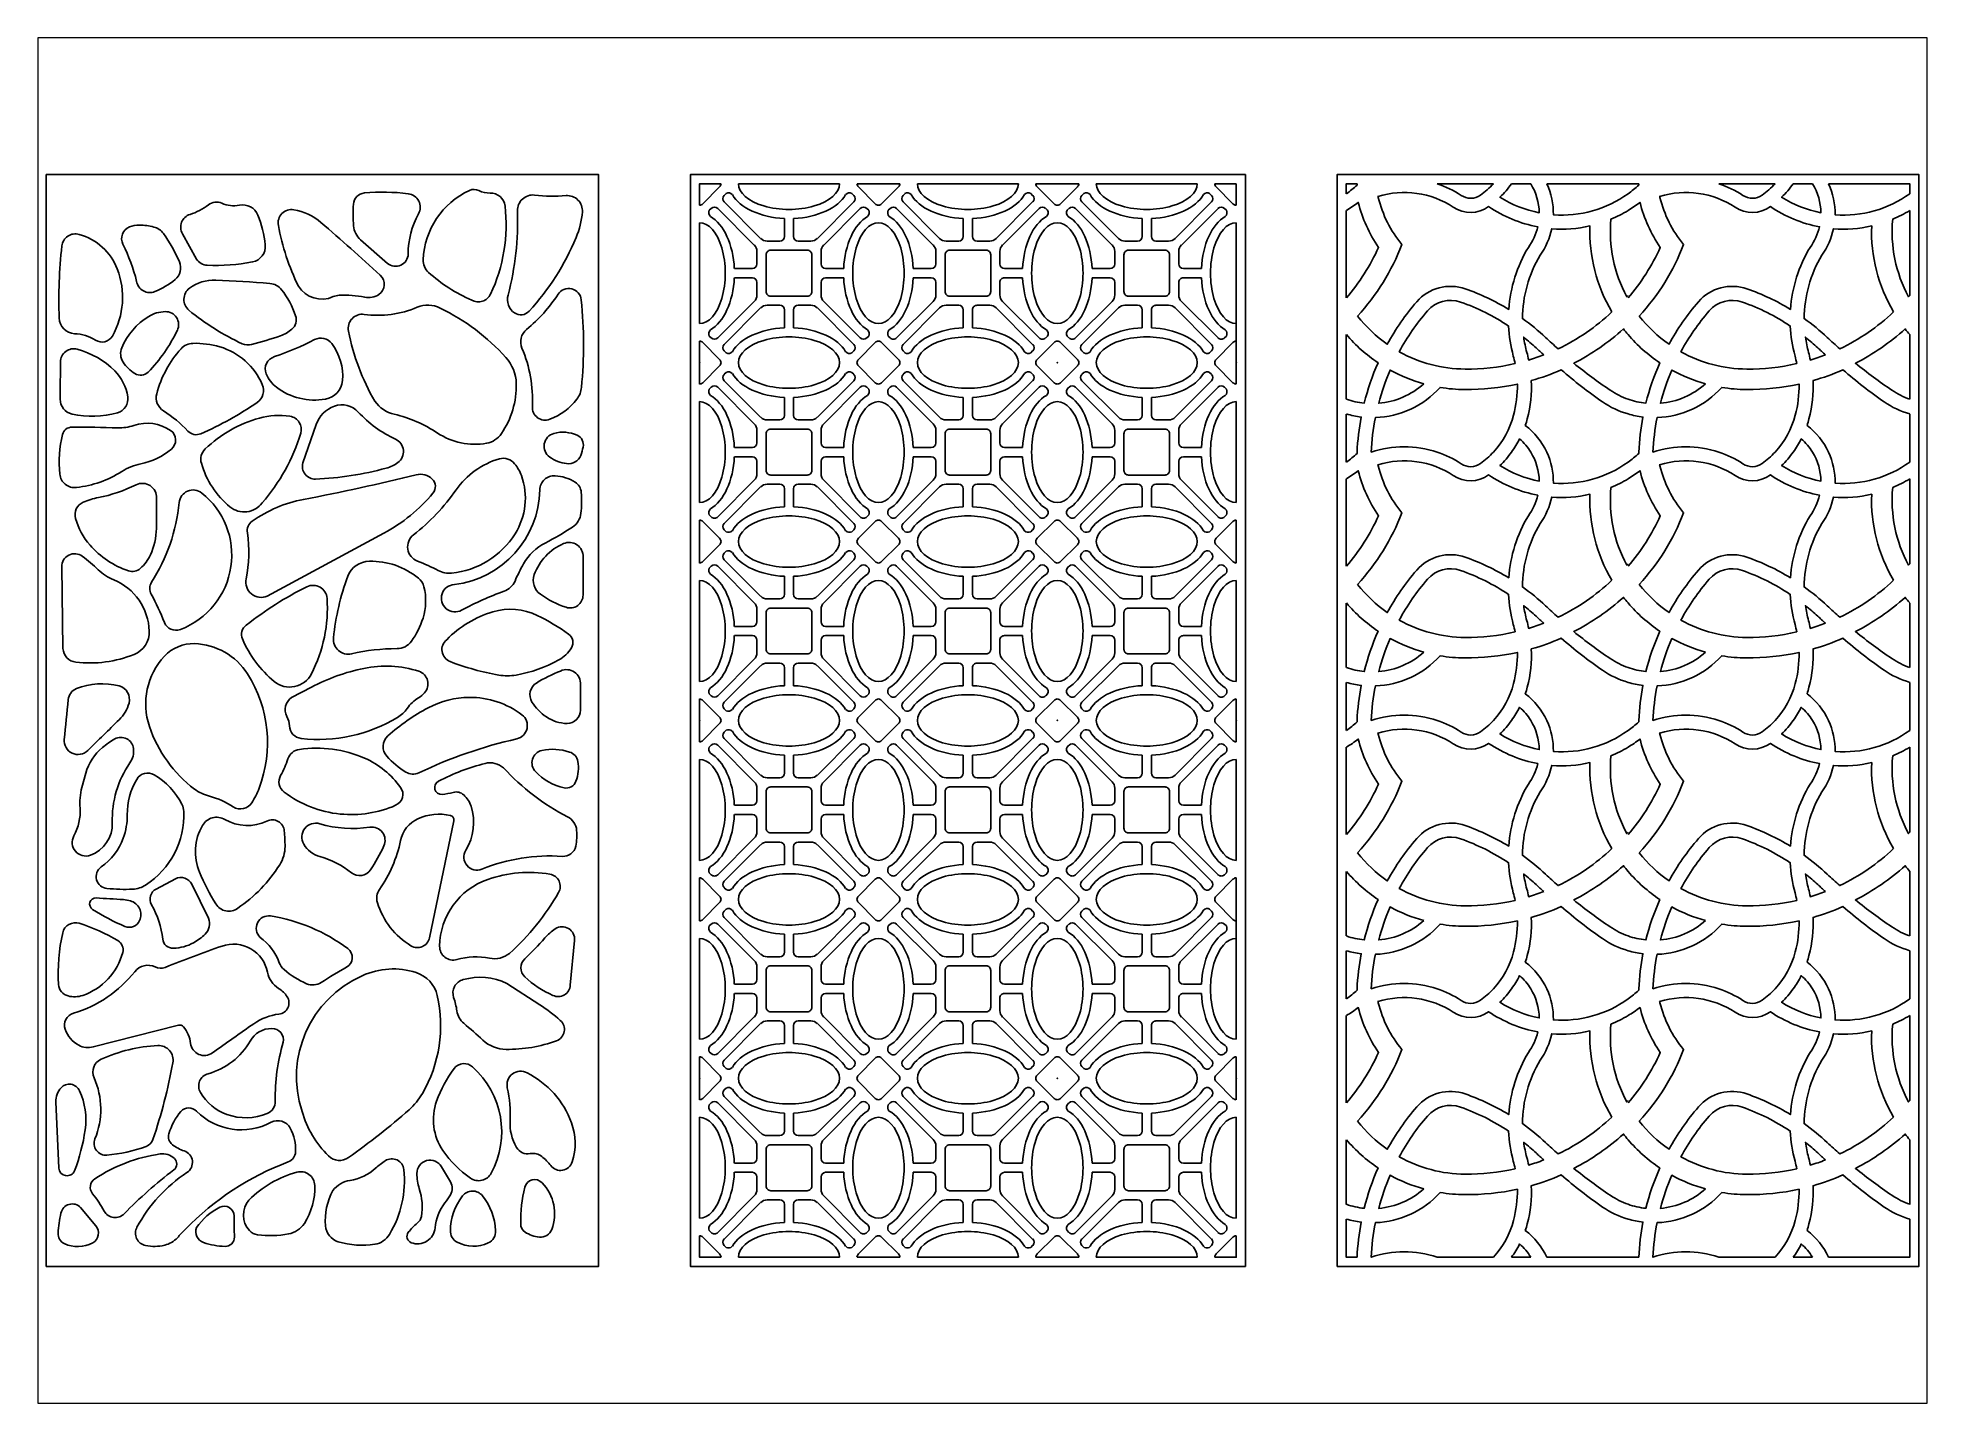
# Paper-space layout 'cad-block.com' of a CAD drawing. Header units: millimetres. Extents: x 0 to 257, y 5 to 190.
# The model-space entities are those that its viewports show. They can reach past a viewport. Long polylines and large blocks are cut down to what shows.
import ezdxf

# ---------------------------------------------------------------- set-up
doc = ezdxf.new("R2010")
doc.units = ezdxf.units.MM
doc.layers.add('cad-block.com', color=250, linetype='Continuous')

# ---------------------------------------------------------------- blocks, each defined once
blk = doc.blocks.new('detail 1_cad-block.com')
at = {"color": 0}
for points in [[(-213.6, 0, -0.064683), (-186.6, -13, 0.317303), (-165.1, -12.8, 0.050319), (-150.5, 0)], [(-108.8, 0, -0.134676), (-99.3, -32.5, -0.091126), (-143.3, -15.1, 0.044404), (-130.3, 0)], [(-90.9, 0, -0.112538), (-83.5, -34.7, 0.177239), (0, -11.2)], [(-315, -11.2, 0.029235), (-303, -1.6, -0.001486), (-303, 0)], [(-315, -29.9, 0.027558), (-301.6, -20.9, 0.090186), (-279, -71.2, -0.073844), (-315, -127.6)], [(0, -29.9, -0.036528), (-19.1, -39.6, 0.1474), (-1.4, -126.4, 0.002224), (0, -124.8)], [(-315, -240.9, 0.059098), (-295, -245.3, -0.043362), (-279.5, -200.2, -0.06751), (-315, -168.7)], [(0, -168.7, -0.011479), (-5.1, -162.4, -0.063742), (-60.7, -200.7, 0.020978), (-19.9, -230.8, 0.064379), (0, -240.9)], [(-90.9, -300, 0.121843), (-114.9, -270.1, 0.017166), (-112.7, -262.7, 0.074887), (-108.2, -220.1, 0.033493), (-74.7, -208.1, 0.024603), (-28.7, -243.9, 0.077763), (0, -257.4)], [(-150.5, -300, 0.123572), (-128, -258.8, 0.068576), (-123.8, -224, -0.055668), (-182.5, -230.1, -0.039389), (-210.2, -227.7, -0.202414), (-282.5, -261.4, 0.037454), (-287.2, -300, -0.160915), (-213.6, -300)], [(-315, -257.4, 0.041332), (-298.4, -260.8, 0.035888), (-303, -300)], [(-108.8, -300, 0.07595), (-121.3, -285.2, -0.038535), (-130.3, -300)]]:
    blk.add_lwpolyline(points, format="xyb", dxfattribs=at)
for points in [[(-302.4, -147.9, 0.074992), (-269.2, -179.4, -0.052571), (-236.3, -132, -0.308499), (-182, -117.5, -0.052638), (-133.4, -140.5, -0.118342), (-111.5, -71.2, 0.099575), (-100.9, -48.2, -0.102305), (-155.9, -25.6), (-155.9, -25.6, -0.315294), (-195.4, -26.1, 0.222666), (-279.7, -14.2, -0.014134), (-279.3, -15.5, 0.113195), (-252.9, -67.9, -0.09479)], [(-18.2, -143.3, -0.078413), (-78.2, -184.6, -0.007817), (-92.2, -171.9, 0.032706), (-118.1, -150.7, -0.1336), (-98.3, -79.9, 0.102154), (-85.3, -50.3, 0.079521), (-42.6, -47.1, 0.143586)], [(-126.3, -201.1, -0.058199), (-182.3, -207.2, -0.125795), (-255.9, -187.8, -0.053443), (-224.4, -142.2, -0.308499), (-187.2, -132.3, -0.062524), (-133.6, -159.1, 0.054704), (-128.3, -192.6, -0.016905)], [(-94.2, -191.3, -0.018355), (-111.1, -197.1, 0.015293), (-113.2, -188.5, -0.031064), (-116.7, -171.5, -0.018929), (-102.9, -183.4, 0.004755)], [(-228.4, -223.7, -0.057633), (-266, -208.4, 0.037748), (-278.8, -245.4, 0.162174)]]:
    blk.add_lwpolyline(points, format="xyb", close=True, dxfattribs=at)
blk = doc.blocks.new('detail 2_cad-block.com')
at = {"color": 0}
for points in [[(0, -23.4, 0.198912), (3.5, -21.9), (21.9, -3.5, 0.198912), (23.4, 0, 0.198912)], [(195, -23.4, -0.198912), (191.5, -21.9), (173.1, -3.5, -0.198912), (171.6, 0, -0.198912)], [(0, -171.6, -0.198912), (3.5, -173.1), (21.9, -191.5, -0.198912), (23.4, -195, -0.198912)], [(195, -171.6, 0.198912), (191.5, -173.1), (173.1, -191.5, 0.198912), (171.6, -195, 0.198912)]]:
    blk.add_lwpolyline(points, format="xyb", dxfattribs=at)
for points in [[(26.9, -12.7), (29, -10.6)], [(66.6, -59.6), (26.9, -19.8)], [(128.4, -59.6), (168.1, -19.8)], [(168.1, -12.7), (166, -10.6)], [(10.6, -29), (12.7, -26.9)], [(59.7, -66.8), (19.8, -26.9)], [(92.5, -57.5), (92.5, -37.9)], [(102.5, -57.5), (102.5, -37.9)], [(135.3, -66.8), (175.2, -26.9)], [(184.4, -29), (182.3, -26.9)], [(62.6, -87.5), (62.6, -73.8)], [(73.7, -62.5), (87.5, -62.5)], [(107.5, -62.5), (121.3, -62.5)], [(132.4, -73.8), (132.4, -87.5)], [(57.6, -92.5), (37.9, -92.5)], [(57.6, -102.5), (37.9, -102.5)], [(137.4, -92.5), (157.1, -92.5)], [(137.4, -102.5), (157.1, -102.5)], [(62.6, -121.2), (62.6, -107.5)], [(132.4, -107.5), (132.4, -121.2)], [(59.7, -128.2), (19.8, -168.1)], [(66.6, -135.4), (26.9, -175.2)], [(87.5, -132.5), (73.7, -132.5)], [(92.5, -137.5), (92.5, -157.1)], [(102.5, -137.5), (102.5, -157.1)], [(121.3, -132.5), (107.5, -132.5)], [(128.4, -135.4), (168.1, -175.2)], [(135.3, -128.2), (175.2, -168.1)], [(10.6, -166), (12.7, -168.1)], [(26.9, -182.3), (29, -184.4)], [(168.1, -182.3), (166, -184.4)], [(184.4, -166), (182.3, -168.1)]]:
    blk.add_lwpolyline(points, dxfattribs=at)
blk.add_lwpolyline([(72.6, -117.5), (72.6, -77.5, -0.414214), (77.6, -72.5), (117.4, -72.5, -0.414214), (122.4, -77.5), (122.4, -117.5, -0.414214), (117.4, -122.5), (77.6, -122.5, -0.414214)], format="xyb", close=True, dxfattribs=at)
for centre, radius, start, end in [((30.4, -16.3), 5, 135, 225), ((31.5, -15.7), 5.69, 42.6127, 116.6578), ((163.5, -15.7), 5.69, 63.3422, 137.3873), ((164.6, -16.3), 5, 315, 45), ((15.7, -31.5), 5.69, 153.3422, 227.3873), ((16.3, -30.4), 5, 45, 135), ((178.7, -30.4), 5, 45, 135), ((179.3, -31.5), 5.69, 312.6127, 26.6578), ((73.7, -52.5), 10, 225, 270), ((87.5, -57.5), 5, 270, 0), ((107.5, -57.5), 5, 180, 270), ((121.3, -52.5), 10, 270, 315), ((52.6, -73.8), 10, 0, 45), ((142.4, -73.8), 10, 135, 180), ((57.6, -87.5), 5, 270, 0), ((57.6, -107.5), 5, 0, 90), ((137.4, -87.5), 5, 180, 270), ((137.4, -107.5), 5, 90, 180), ((52.6, -121.2), 10, 315, 0), ((142.4, -121.2), 10, 180, 225), ((73.7, -142.5), 10, 90, 135), ((87.5, -137.5), 5, 0, 90), ((107.5, -137.5), 5, 90, 180), ((121.3, -142.5), 10, 45, 90), ((15.7, -163.5), 5.69, 132.6127, 206.6578), ((179.3, -163.5), 5.69, 333.3422, 47.3873), ((16.3, -164.6), 5, 225, 315), ((30.4, -178.7), 5, 135, 225), ((31.5, -179.3), 5.69, 243.3422, 317.3873), ((163.5, -179.3), 5.69, 222.6127, 296.6578), ((164.6, -178.7), 5, 315, 45), ((178.7, -164.6), 5, 225, 315)]:
    blk.add_arc(centre, radius, start, end, dxfattribs=at)
for centre, major_axis, ratio, start_param, end_param in [((97.5, 0), (-55, 0), 0.509091, 0, 3.141593), ((97.5, 0), (-65, 0), 0.584615, 0.316858, 1.493797), ((97.5, 0), (-65, 0), 0.584615, 1.647795, 2.824735), ((0, -97.5), (0, -65), 0.584615, 1.647795, 2.824735), ((0, -97.5), (0, -55), 0.509091, 0, 3.141593), ((0, -97.5), (0, -65), 0.584615, 0.316858, 1.493797)]:
    blk.add_ellipse(centre, major_axis=major_axis, ratio=ratio, start_param=start_param, end_param=end_param, dxfattribs=at)
at = {"color": 0, "extrusion": (0, 0, -1)}
for centre, major_axis, ratio, start_param, end_param in [((195, -97.5), (0, -65), 0.584615, 1.647795, 2.824735), ((195, -97.5), (0, -55), 0.509091, 0, 3.141593), ((195, -97.5), (0, -65), 0.584615, 0.316858, 1.493797), ((97.5, -195), (-65, 0), 0.584615, 0.316858, 1.493797), ((97.5, -195), (-65, 0), 0.584615, 1.647795, 2.824735), ((97.5, -195), (-55, 0), 0.509091, 0, 3.141593)]:
    blk.add_ellipse(centre, major_axis=major_axis, ratio=ratio, start_param=start_param, end_param=end_param, dxfattribs=at)
at = {"color": 0}
blk.add_point((0, 0), dxfattribs=at)

msp = doc.modelspace()

# ---------------------------------------------------------------- linework, layer by layer
at = {"layer": 'cad-block.com'}
for points in [[(136.5, 1316.2), (738.8, 1316.2), (738.8, 126.2), (136.5, 126.2)], [(1443.8, 1316.2), (838.8, 1316.2), (838.8, 126.2), (1443.8, 126.2)], [(1543.8, 126.2), (1543.8, 1316.2), (2178.1, 1316.2), (2178.1, 126.2)]]:
    msp.add_lwpolyline(points, close=True, dxfattribs=at)
for points in [[(600.4, 1179.4, -0.082656), (553.3, 1209.6, -0.222888), (547.5, 1223.4, -0.280895), (598, 1298.9, -0.230838), (608.3, 1298.7, 0.126741), (620.4, 1296, -0.391024), (636.7, 1281.9, -0.141296), (620.9, 1185.9, -0.43888), (600.4, 1179.4, -4.91673)], [(300.5, 1224), (285, 1251.7, -0.476124), (293.3, 1272.7, 0.090497), (313.3, 1283.2, -0.281427), (328, 1284.9, 0.161073), (347.1, 1282.8, -0.361286), (367.2, 1272.1, -0.072851), (375.3, 1239.6, -0.386763), (361.5, 1221, -0.060834), (312.1, 1217.4, -0.24138), (300.5, 1224, -2.357156)], [(411.4, 1194.6, -0.067231), (389.6, 1260.7, -0.519561), (406.4, 1277.9, -0.139251), (436.1, 1264, -0.006805), (500.7, 1206.4, -0.4805), (499.3, 1185.6, -0.206855), (483.8, 1182.5, 0.066668), (456, 1184.6, 0.088924), (449.5, 1183.1, -0.378407), (411.4, 1194.6, -0.93385)], [(508.7, 1219.4), (479.3, 1245.1, -0.196337), (471.6, 1260.4, -0.036268), (471.5, 1283.9, -0.368691), (483.5, 1296.1, -0.052965), (531.2, 1295.3, -0.531352), (542.5, 1273.4, 0.125578), (531.1, 1229.7, -0.63776), (508.7, 1219.4, -4.386788)], [(640, 1184.9, 0.072968), (650.3, 1276.5, -0.458209), (669, 1293.8, 0.049062), (703.2, 1293.2, -0.462941), (721, 1275.4, -0.07886), (714.2, 1247.4, -0.085947), (663, 1167.3, -0.371518), (647.1, 1165.3, -0.325122), (640, 1184.9, -0.674142)], [(235.1, 1199.7, 0.051999), (220.2, 1240.2, -0.428773), (227.2, 1259.1, -0.111624), (238.2, 1261.2, -0.049686), (253.9, 1259, -0.182768), (264.3, 1251.9, -0.049125), (281.7, 1221, -0.339256), (277, 1201.7, -0.070251), (255.1, 1188.7, -0.481371), (235.1, 1199.7, -1.281256)], [(150.7, 1159.9, -0.035696), (153.6, 1238.4, -0.461), (172.5, 1251, -0.236407), (214, 1213.3, -0.224391), (208.7, 1140.2, -0.431699), (190.3, 1135.7, 0.138736), (167.4, 1142.7, -0.390618), (150.7, 1159.9, -1.284629)], [(292.1, 1168.3, -0.485343), (292.8, 1192.3, -0.171121), (321.3, 1201.1, -0.010484), (380.5, 1197.5, -0.209163), (393.1, 1190.7, -0.085033), (408.4, 1162.3, -0.303344), (404.4, 1147.6, -0.099104), (392, 1140.4, -0.014379), (360.5, 1130.9, -0.17767), (350.2, 1131.8, -0.061556), (292.1, 1168.3, -2.941079)], [(660.3, 1147.3, 0.075263), (694.5, 1185.7, -0.709727), (719.9, 1179.5, -0.047363), (720.1, 1084.2, -0.14319), (715, 1071.4, -0.136077), (685.5, 1049.4, -0.543766), (666.5, 1063.3, 0.114412), (655.2, 1126.9, -0.343699), (660.3, 1147.3, -1.141844)], [(247.7, 1100.8, 0.079249), (279.5, 1146.4, 0.561408), (266.3, 1166.8, 0.130321), (248.3, 1161.5, 0.1594), (218.9, 1127.3, 0.248864), (220.4, 1111.8, 0.112522), (233.3, 1099.3, 0.333373), (247.7, 1100.8, -0.522202)], [(494.9, 1069.1, -0.085019), (466, 1145.6, -0.513163), (483.2, 1163.8, 0.133407), (541, 1171.5, -0.216369), (566.1, 1170.7, -0.095441), (637.7, 1116.8, -0.180007), (649, 1088.4, -0.156192), (632.8, 1033.8, -0.202369), (616.6, 1023.3, -0.192589), (563.1, 1034.5, 0.088687), (516, 1054.9, -0.194), (494.9, 1069.1, -1.748256)], [(385.5, 1117.7, 0.03707), (429, 1136.3, -0.364394), (447.8, 1132, -0.187103), (459.5, 1091.6, -0.340511), (440.9, 1071.4, -0.205791), (387.5, 1084.3, -0.136595), (376.3, 1098.9, -0.446024), (385.5, 1117.7, -1.015811)], [(151.7, 1071.5, 0.000936), (152.1, 1112, -0.491118), (170.4, 1125.8, -0.12982), (211.2, 1102.3, -0.160827), (225.5, 1074.1, -0.376451), (214.3, 1056.6, -0.126265), (164.8, 1055.1, -0.351891), (151.7, 1071.5, -1.121869)], [(305.1, 1033.7, 0.049371), (366.5, 1067.8, 0.356965), (372.1, 1087.3, 0.222711), (325.8, 1128.4, 0.078446), (296.5, 1132.2, 0.204388), (283.6, 1126.3, 0.121755), (257, 1077.2, 0.32652), (264.4, 1058.6, -0.064319), (291, 1036.6, 0.318023), (305.1, 1033.7, -0.081944)], [(371.9, 958.3, 0.106657), (414, 1034.2, 0.455647), (402.3, 1052.7, 0.106946), (368.9, 1050.7, 0.123823), (309.9, 1017.1, 0.278287), (305.7, 1001.5, 0.151769), (336.9, 954, 0.429181), (371.9, 958.3, 1.061148)], [(416.3, 1001.9), (430.8, 1043.7, -0.22709), (450.7, 1063.7, -0.301234), (476.8, 1057.3, 0.098868), (517.3, 1027.8, -0.570014), (519.9, 1002.2, -0.092897), (507.3, 996.2, -0.05706), (430.1, 984.3, -0.508617), (416.3, 1001.9, -2.411384)], [(151.4, 989.7, -0.08708), (154.3, 1032.8, -0.343667), (164.7, 1040.9, -0.007519), (214.5, 1040.1, 0.090131), (232.2, 1042.7, -0.237518), (272.2, 1037.2, -0.498386), (273, 1016.9, -0.120459), (239.6, 1000.9, 0.088628), (219, 992.5, -0.112314), (169.5, 975.1, -0.420032), (151.4, 989.7, -0.077072)], [(689.9, 1034.1, -0.17397), (715.4, 1032, -0.353264), (721.9, 1019.1, -0.039353), (719.2, 1010.1, -0.345769), (703.9, 1001.1, -0.121946), (685.4, 1008.3, -0.630206), (689.9, 1034.1, -0.00609)], [(377.5, 856.8), (504.7, 925.3, 0.096528), (558.2, 969.1, 0.390346), (557.4, 984.3, 0.259842), (539.9, 989, -0.013621), (417, 962.1, 0.107083), (361.2, 938.4, 0.283246), (355.8, 925.7, -0.086146), (354.6, 875.5, 0.620434), (377.5, 856.8, -0.927848)], [(630.6, 1006.5, 0.166496), (583.4, 972.6, -0.072991), (536.9, 923.5, 0.585006), (541.3, 894.8, -0.033307), (564, 884.6, 0.149855), (578.5, 881.7, 0.230259), (647.7, 924.7, 0.2304), (654.6, 988, 0.086659), (647.2, 1000.9, 0.284728), (630.6, 1006.5, 1.623656)], [(256.9, 963.5), (256.6, 930.4, -0.107711), (250.1, 901.6, -0.0985), (239.3, 887, -0.272291), (226.2, 884.3, -0.133523), (184.3, 912.3, -0.109074), (168.5, 941.2, -0.380296), (177, 959.1, -0.051403), (193.4, 964.1, 0.066513), (234.5, 978, -0.573697), (256.9, 963.5, 0.601166)], [(251.2, 871.8, 0.119655), (281.5, 958.7, -0.592587), (306.1, 969.1, -0.267818), (337.9, 888.9, -0.271975), (282.8, 820.4, -0.410024), (265.4, 828, 0.029102), (251.1, 858.9, -0.25501), (251.2, 871.8, -1.328851)], [(581.5, 869.3, 0.374149), (674.6, 972.5, -0.427452), (691.3, 987.9, -0.125506), (713.1, 980.9, -0.236433), (719.8, 969.8, -0.046922), (719.5, 947, -0.223411), (710.3, 932, -0.027509), (680.5, 914.6, 0.146455), (657, 892, 0.028059), (647.6, 873.1, -0.209188), (635.8, 862, 0.037382), (589.4, 841.4, -1.256109), (581.5, 869.3, -0.797257)], [(721.8, 899.5), (721.8, 857.9, -0.512781), (703.2, 844.5, -0.073153), (675.3, 858.7, -0.336913), (668.6, 880.1, -0.207827), (700.5, 913.9, -0.555428), (721.8, 899.5, 0.289522)], [(154.8, 799.6), (153.4, 888.6, -0.628363), (175.9, 900.1, -0.025578), (193.2, 885.5, 0.090749), (210.1, 874.5, -0.293708), (248.9, 818.6, -0.316484), (232.4, 793.2, -0.124248), (168.9, 784.7, -0.363583), (154.8, 799.6, -9.046154)], [(465.2, 878.4, 0.061168), (449.7, 811.3, 0.515896), (469.5, 793.8, -0.057278), (519, 799.5, 0.240787), (534.7, 807.5, 0.08028), (547.3, 832.7, 0.139588), (548.3, 867, 0.160349), (542.3, 876.3, 0.179153), (488.8, 894.7, 0.298284), (465.2, 878.4, 2.918492)], [(354.7, 825.1, -0.053202), (420.8, 866.9, -0.534501), (442.7, 854.3, -0.135671), (425.7, 772, -0.480139), (385.1, 763.7, -0.117003), (350.4, 810, -0.361669), (354.7, 825.1, -0.82475)], [(573.1, 809.2, -0.126975), (623.6, 839.6, -0.187649), (671.9, 835.6, -0.041285), (706, 815.3, -0.390863), (709.1, 800.3, -0.133212), (695.4, 787.1, -0.082644), (648.8, 770.7, -0.085749), (629.9, 770.7, -0.050086), (576.8, 785.4, -0.576962), (573.1, 809.2, -0.685876)], [(298.1, 646.4, -0.14702), (249.1, 714.5, -0.277443), (265.5, 791.3, -0.215603), (298.1, 804.9, -0.248641), (356, 772, -0.237011), (368.6, 647.3, -0.050794), (360.7, 631.5, -0.415621), (340.4, 627.1, 0.07763), (314.4, 638.7, -0.090189), (298.1, 646.4, -7.66308)], [(404, 746.1), (425.6, 757.4, -0.06977), (482.8, 778, -0.129801), (542.7, 774.8, -0.544997), (549, 751.3, -0.074615), (542.5, 745.9, 0.107861), (530.1, 734.4, -0.107218), (519.5, 724.4, -0.164249), (414.4, 701.6, -0.371207), (401.8, 715.2, 0.115807), (398.9, 725.6, -0.38753), (404, 746.1, -0.655046)], [(719, 760.2), (719, 732.4, -0.418516), (704.4, 717.9, -0.147183), (681.8, 725.1, -0.101167), (666.1, 741.3, -0.422231), (670.9, 762, -0.0393), (697.3, 775.1, -0.578261), (719, 760.2, 0.543924)], [(169.4, 755.9, -0.161397), (216, 758.8, -0.412944), (226.8, 740.2, -0.136666), (216.1, 722, 0.001085), (181.8, 688.4, -0.699116), (156.3, 700.6, -0.001832), (160.6, 743.9, -0.272858), (169.4, 755.9, -1.089514)], [(542.8, 664.2, -0.055101), (649.5, 701.1, 0.636661), (655.2, 727.3, 0.165989), (597.8, 746.3, 0.12004), (553, 735, 0.061663), (509.1, 704.3, 0.4132), (507.9, 682.1, 0.073088), (528.6, 664.9, 0.257058), (542.8, 664.2, -2.446337)], [(175.5, 648.3), (179.7, 663.6, -0.154481), (197.9, 691.7, -0.044366), (211.4, 701, -0.535206), (231.7, 690.7, -0.182668), (227.8, 674.9, 0.161469), (208.6, 609.6, -0.326037), (184.7, 574.3, -0.690484), (166.7, 595.5, 0.13968), (173.5, 625.5, -0.087059), (175.5, 648.3, -1.215286)], [(412.6, 689.7, -0.13903), (483.5, 680.2, -0.132014), (522.9, 648.2, -0.47945), (517.5, 628.7, -0.126874), (457.1, 619.2, -0.139012), (395.9, 643.2, -0.374655), (392.1, 661.3, 0.051839), (400, 679.5, -0.27981), (412.6, 689.7, -0.767679)], [(676.9, 688.6, -0.127244), (707.1, 686.8, -0.277466), (716.1, 676.6, -0.135507), (714, 654.9, -0.3704), (701.1, 647.8, -0.151829), (669.9, 665.4, -0.578347), (676.9, 688.6, -0.668802)], [(286.6, 622.1, -0.267004), (244.8, 541.8, -0.131804), (230.9, 537.3, -0.035457), (202.8, 538.1, -0.693399), (196.5, 561.5, 0.150158), (220.5, 592.9, 0.091511), (224.9, 618.4, -0.136302), (235.2, 657, -0.412581), (254.2, 662, -0.145915), (284.5, 629.8, -0.102142), (286.6, 622, -0.060394)], [(635.2, 669.5, 0.08872), (705, 616.1, -0.261343), (714.8, 601.3, -0.065768), (713.8, 584.3, -0.379601), (699.2, 573.1, 0.114823), (611.6, 559.1, -0.725027), (594, 579.8, 0.21995), (599.7, 627.6, 0.129226), (591.7, 640, 0.258656), (580.3, 642.8, -0.047007), (568.2, 640.6, -0.817938), (564.1, 654.9, -0.058335), (615.1, 674.4, -0.248163), (635.2, 669.5, 0.100799)], [(580.9, 611.9), (554.4, 484.3, -0.516555), (534.2, 475.5, -0.184673), (497.6, 522.6, -0.230873), (499.8, 536.9, 0.10233), (522.8, 590.2, -0.239472), (541.8, 614, -0.163575), (577.2, 617.7, -0.417182), (580.9, 611.9, 0.026644)], [(345.4, 516.6, 0.103909), (391.1, 563.9, 0.142227), (396.9, 583.9, 0.022041), (396.1, 600.8, 0.523038), (377.2, 611.6, -0.248314), (331.3, 613.3, 0.415205), (306.9, 606.8, 0.23414), (303.7, 555.8, 0.037754), (321.4, 521.2, 0.441248), (345.4, 516.6, -0.099198)], [(489.2, 604.9, -0.597469), (504.6, 584.4, -0.03938), (490.1, 558.4, -0.440532), (469.4, 555.2, 0.102934), (435, 572.8, -0.19646), (417.3, 586.4, -0.680729), (434.8, 608.6, 0.111513), (489.2, 604.9, -1.652842)], [(313.4, 505.6), (295.2, 542.7, 0.41748), (277.4, 548.7), (256.3, 537.5, 0.422566), (251.4, 520.4, -0.101236), (263.6, 483, 0.391121), (275.3, 472.9, 0.117536), (297.1, 478.9, 0.068336), (309.8, 488.3, 0.30155), (313.4, 505.6, -1.470053)], [(641.6, 467.3, 0.078994), (695.1, 533.6, 0.52193), (685.7, 553.6, 0.126244), (617.8, 547.9, 0.315888), (565.4, 475.1, 0.501824), (584.3, 460.6, -0.118858), (619.9, 462, 0.221023), (641.6, 467.3, -31.007212)], [(187.1, 515.3, 0.044573), (222.4, 496.7, 0.409573), (238.4, 503.2, 0.453773), (228.3, 524.6, 0.052393), (220.8, 525.9, 0.004079), (191, 527.7, 0.780365), (187.1, 515.3, 0.408128)], [(172.6, 500.2, -0.054791), (214.8, 481.2, -0.332355), (220, 468.4, -0.249614), (176.4, 421.5, -0.147954), (160.3, 420.9, -0.324096), (150, 433.3, -0.070673), (154.5, 489.9, -0.42542), (172.6, 500.2, -0.834995)], [(381.1, 508.1, -0.122322), (465.3, 472.5, -0.544029), (463.9, 452.2, 0.018053), (436.4, 435.7, -0.250482), (420.4, 434.3, -0.076139), (395.9, 449.6, -0.128405), (390.6, 457.2, 0.149761), (369.7, 484.8, -0.731073), (381.1, 508.1, -0.598874)], [(707.9, 432.7), (712.5, 481.5, 0.630191), (691.5, 494.1, 0.067552), (680.1, 484.1, -0.025509), (658.2, 461.4, 0.432717), (658.2, 441.8, 0.086314), (689, 421.5, 0.5246), (707.9, 432.7, -0.694685)], [(280.7, 389), (187.8, 365.4, -0.187315), (172, 367.2, -0.192255), (157.2, 384.7, -0.424421), (166.2, 402.1, 0.154867), (233, 447.4, -0.352532), (255.3, 452.5, 0.21169), (266.2, 452.1, -0.012049), (328.2, 475.3, -0.457172), (377.8, 446.7, 0.210849), (389.9, 429.2, -0.111221), (399.2, 420.1, -0.557849), (390.3, 401.1, 0.125424), (362.9, 390.7, 0.001711), (317.7, 358.8, -0.567889), (294, 369.2, 0.142544), (286.1, 387.4, 0.283316), (280.7, 389, 2.86107)], [(415.5, 295.1, -0.386573), (481.1, 443, -0.187158), (539.8, 446.5, -0.264378), (562.8, 421.4, -0.189958), (546.6, 314.6, -0.081072), (532.1, 296.9, -0.026328), (466.1, 244.8, -0.363158), (444.4, 246.5, -0.129434), (415.5, 295.1, -0.021311), (415.5, 295.1, -2.119922)], [(638.8, 434.6), (674.5, 411.3, -0.034474), (697, 394.3, -0.571371), (692.9, 372.1, -0.08983), (637.9, 362.7, -0.18587), (612.5, 372.8, 0.009336), (591.8, 391.1, -0.180729), (584.3, 404.6, 0.045249), (580.7, 419.3, -0.434032), (591.1, 438.7, -0.185191), (638.8, 434.6, -0.234147)], [(395, 370.5, 0.079645), (386.3, 306.3, -0.31052), (377.5, 292.8, -0.186915), (333.6, 291.8, -0.173128), (304.7, 315.7, -0.495636), (313, 336.2, 0.198696), (358.9, 371.8, -0.269707), (382.5, 385.5, -0.467445), (395, 370.5, 0.765589)], [(196.4, 351.9, -0.093647), (258.1, 366.9, -0.483779), (274.6, 348.1, -0.03722), (252.9, 264.5, -0.225588), (245.5, 257, -0.067125), (202.8, 247.4, -0.560323), (189.7, 265.1, 0.203746), (188.7, 331.8, -0.41389), (196.4, 351.9, -0.900796)], [(601.4, 343.5, -0.347305), (621.7, 227.8, -0.447896), (598.9, 222.4, -0.090216), (569.1, 252.4, -0.241465), (562.1, 306.3, -0.075016), (581.3, 341.8, -0.449016), (601.4, 343.5, -59.688662)], [(660.9, 337.1, -0.18876), (709.1, 282.8, -0.1684), (710, 240, -0.604967), (686.6, 236, 0.061072), (676.7, 246.1, 0.221531), (664.3, 249.1, -0.319782), (649.3, 255.9, -0.146932), (642.2, 284.9, 0.068662), (639.2, 320.7, -0.644001), (660.9, 337.1, -0.050303)], [(150.2, 233.3), (147.1, 305.4, -0.205456), (152.7, 320.9, -0.532306), (172.9, 317.6, -0.144773), (179, 274.9, -0.054432), (167.5, 230.4, -0.783931), (150.2, 233.3, -0.796139)], [(300.4, 295.2, 0.330031), (381.8, 283.2, -0.417947), (402.6, 276.8, -0.130252), (408.4, 251.1, -0.301699), (400.4, 240.1, 0.110541), (288.2, 166.5, 0.004474), (279.5, 157.4, -0.14474), (265.7, 149.3, -0.111177), (244.9, 148.9, -0.503753), (235.5, 169, -0.123954), (290, 228.4, 0.623269), (287, 252, -0.079926), (274.2, 258.8, -0.310355), (270.3, 270.8, -0.106934), (283.4, 295.1, -0.457543), (300.4, 295.2, -0.021504)], [(221.5, 183.5, -0.036506), (275.7, 231.4, 0.461037), (276.3, 243.8, 0.229869), (260.6, 248.7, 0.108593), (189.6, 221.7, 0.445124), (187.1, 205.4, -0.04818), (199.8, 186.3, 0.5025), (221.5, 183.5, -5.566869)], [(357.6, 198.5, -0.131629), (409.7, 228.8, -0.48531), (429.3, 214.4, -0.151), (418, 173.1, -0.210115), (400.7, 161.5, -0.076204), (366.9, 160.6, -0.179484), (358.1, 165.2, -0.382639), (357.6, 198.5, -0.75688)], [(449, 208.9, 0.142548), (441, 170.4, 0.307609), (454.8, 153.1, 0.115583), (494.9, 150.3, 0.221498), (510.8, 161.1, 0.161581), (526.5, 231.6, 0.562137), (506.2, 241.3, 0.038199), (495.6, 233.1, -0.145453), (467.8, 219.9, 0.191324), (449, 208.9, 2.042806)], [(567.4, 234.8), (577.3, 218.2, -0.275125), (577.3, 204.3, -0.030612), (571.2, 195.3, 0.142413), (560.5, 168.2, -0.494696), (534.5, 152, -0.504043), (531.3, 163.3, -0.059809), (541.3, 173.5, 0.18415), (545.5, 180.6, 0.119915), (543.3, 210.9, -0.075424), (540.7, 227.5, -0.775369), (567.4, 234.8, -0.91349)], [(577.1, 165, -0.158987), (590.3, 202.9, -0.487609), (612, 203.2, -0.157849), (626.5, 165.1, -0.30574), (618.4, 151.7, -0.231541), (584.7, 152.4, -0.293561), (577.1, 165.5, 0.009937)], [(653.9, 172.7, -0.072167), (658.3, 212.5, -0.585488), (677.1, 217.4, -0.290685), (687.6, 166.4, -0.336829), (674.2, 158.1, -0.123886), (658.5, 163.6, -0.260018), (653.9, 172.7, -1.068016)], [(174.1, 190.4), (190.7, 170.4, -0.472322), (187.2, 151.9, -0.24055), (156.2, 151, -0.306451), (149.5, 162.5, -0.039045), (152.6, 184.3, -0.596955), (174.1, 190.4, -0.246389)], [(300.5, 168.5, -0.125145), (325.8, 190.6, -0.556645), (341.3, 181.2, 0.003961), (341.7, 158.1, -0.427923), (331.5, 148, -0.075994), (308.1, 152.1, -0.427187), (300.5, 168.5, -0.684155)]]:
    msp.add_lwpolyline(points, format="xyb", dxfattribs=at)
for points in [[(872.2, 1306.2), (848.8, 1306.2), (848.8, 1282.8)], [(1001.3, 1306.2), (891.3, 1306.2)], [(1067.2, 1306.2), (1020.5, 1306.2)], [(1196.3, 1306.2), (1086.3, 1306.2)], [(1262.2, 1306.2), (1215.5, 1306.2)], [(1391.3, 1306.2), (1281.3, 1306.2)], [(1433.8, 1306.2), (1410.5, 1306.2)], [(1433.8, 1282.8), (1433.8, 1306.2)], [(1553.8, 1295.3), (1553.8, 1306.2), (1565.6, 1306.2)], [(1652.8, 1306.2), (1714.2, 1306.2)], [(1734, 1306.2), (1754.9, 1306.2)], [(1772.3, 1306.2), (1872.7, 1306.2)], [(1959.9, 1306.2), (2021.3, 1306.2)], [(2041.1, 1306.2), (2062.1, 1306.2)], [(2079.4, 1306.2), (2168.1, 1306.2), (2168.1, 1295.3)], [(848.8, 1263.7), (848.8, 1153.7)], [(1433.8, 1087.8), (1433.8, 1263.7)], [(1553.8, 1181.8), (1553.8, 1277)], [(2168.1, 1277), (2168.1, 1184.5)], [(848.8, 1134.6), (848.8, 1087.8)], [(1553.8, 1071.3), (1553.8, 1141.7)], [(2168.1, 1141.7), (2168.1, 1071.3)], [(848.8, 1068.7), (848.8, 958.7)], [(1433.8, 958.7), (1433.8, 1068.7)], [(1553.8, 1002.8), (1553.8, 1055.2)], [(2168.1, 1055.2), (2168.1, 1002.8)], [(1553.8, 889.3), (1553.8, 984.5)], [(2168.1, 984.5), (2168.1, 892)], [(848.8, 939.6), (848.8, 892.8)], [(1433.8, 892.8), (1433.8, 939.6)], [(848.8, 873.7), (848.8, 763.7)], [(1433.8, 763.7), (1433.8, 873.7)], [(1553.8, 778.8), (1553.8, 849.2)], [(2168.1, 849.2), (2168.1, 778.8)], [(1553.8, 710.3), (1553.8, 762.7)], [(2168.1, 762.7), (2168.1, 710.3)], [(848.8, 744.6), (848.8, 697.8)], [(1433.8, 697.8), (1433.8, 744.6)], [(1553.8, 596.8), (1553.8, 692)], [(2168.1, 692), (2168.1, 599.5)], [(848.8, 678.7), (848.8, 568.7)], [(1433.8, 568.7), (1433.8, 678.7)], [(1553.8, 486.3), (1553.8, 556.7)], [(2168.1, 556.7), (2168.1, 486.3)], [(848.8, 549.6), (848.8, 502.8)], [(1433.8, 373.7), (1433.8, 549.6)], [(848.8, 483.7), (848.8, 373.7)], [(1553.8, 417.8), (1553.8, 470.2)], [(2168.1, 470.2), (2168.1, 417.8)], [(1553.8, 304.3), (1553.8, 399.5)], [(2168.1, 399.5), (2168.1, 307)], [(848.8, 354.6), (848.8, 307.8)], [(1433.8, 307.8), (1433.8, 354.6)], [(848.8, 288.7), (848.8, 178.7)], [(1433.8, 178.7), (1433.8, 288.7)], [(1553.8, 193.8), (1553.8, 264.2)], [(2168.1, 264.2), (2168.1, 193.8)], [(1553.8, 136.2), (1553.8, 177.7)], [(2168.1, 177.7), (2168.1, 136.2), (2079.4, 136.2)], [(848.8, 159.6), (848.8, 136.2), (872.2, 136.2)], [(1410.5, 136.2), (1433.8, 136.2), (1433.8, 159.6)], [(891.3, 136.2), (1001.3, 136.2)], [(1020.5, 136.2), (1067.2, 136.2)], [(1086.3, 136.2), (1196.3, 136.2)], [(1215.5, 136.2), (1262.2, 136.2)], [(1281.3, 136.2), (1391.3, 136.2)], [(1565.6, 136.2), (1553.8, 136.2), (1553.8, 136.2)], [(1714.2, 136.2), (1652.8, 136.2)], [(1754.9, 136.2), (1734, 136.2)], [(1872.7, 136.2), (1772.3, 136.2)], [(2021.3, 136.2), (1959.9, 136.2)], [(2062.1, 136.2), (2041.1, 136.2)]]:
    msp.add_lwpolyline(points, dxfattribs=at)

# ---------------------------------------------------------------- block references
at = {"layer": 'cad-block.com', "xscale": -1, "rotation": 180}
for p in [(848.8, 1111.2), (848.8, 721.2), (848.8, 331.2)]:
    msp.add_blockref('detail 2_cad-block.com', p, dxfattribs=at)
at = {"layer": 'cad-block.com', "rotation": 180}
for p in [(1238.8, 1111.2), (1433.8, 1111.2), (1238.8, 721.2), (1433.8, 721.2), (1238.8, 331.2), (1433.8, 331.2)]:
    msp.add_blockref('detail 2_cad-block.com', p, dxfattribs=at)
at = {"layer": 'cad-block.com', "xscale": 0.975, "yscale": 0.975, "zscale": 0.975}
for p in [(1861, 1306.2), (2168.1, 1306.2), (1861, 1013.7), (2168.1, 1013.7), (1861, 721.2), (2168.1, 721.2), (1861, 428.7), (2168.1, 428.7)]:
    msp.add_blockref('detail 1_cad-block.com', p, dxfattribs=at)
at = {"layer": 'cad-block.com'}
for p in [(848.8, 1111.2), (848.8, 721.2), (848.8, 331.2)]:
    msp.add_blockref('detail 2_cad-block.com', p, dxfattribs=at)
at = {"layer": 'cad-block.com', "xscale": -1}
for p in [(1238.8, 1111.2), (1433.8, 1111.2), (1238.8, 721.2), (1433.8, 721.2), (1238.8, 331.2), (1433.8, 331.2)]:
    msp.add_blockref('detail 2_cad-block.com', p, dxfattribs=at)

psp = doc.layouts.new('cad-block.com')

# ---------------------------------------------------------------- viewports
at = {"layer": 'cad-block.com'}
psp.add_viewport(center=(128.26, 97.64), size=(256.95, 185.6463), view_center_point=(1157.24, 721.16), view_height=1488.1734, dxfattribs=at)

doc.saveas('drawing.dxf')
